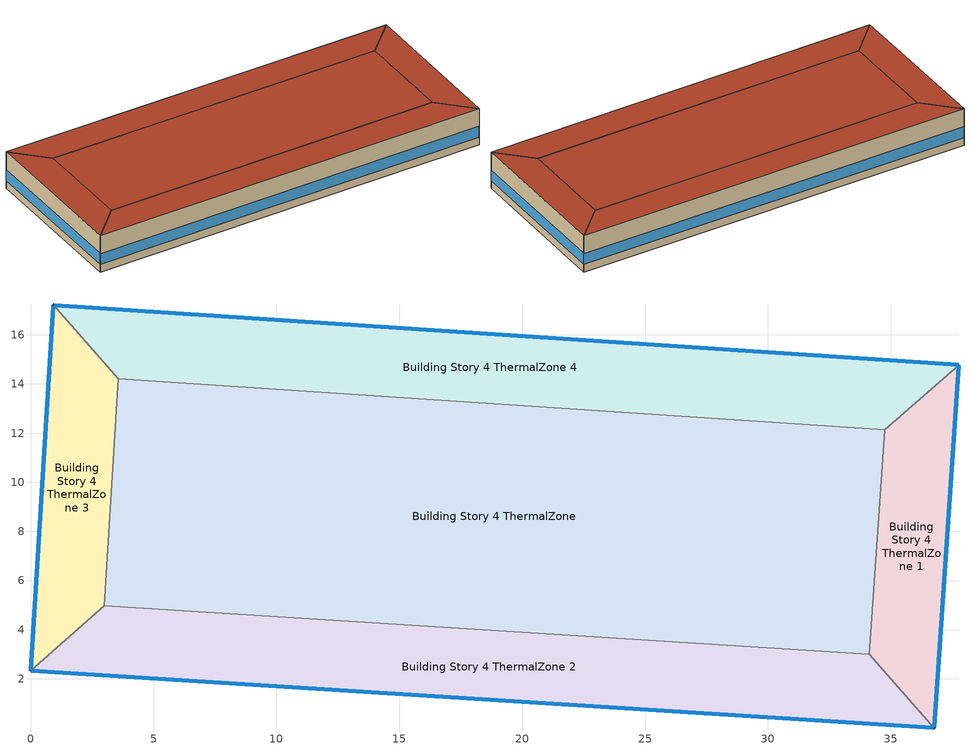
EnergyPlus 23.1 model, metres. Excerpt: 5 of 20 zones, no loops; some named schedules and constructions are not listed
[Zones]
Building Story 4 ThermalZone
 floor adiabatic (Typical Interior Ceiling): 34.75,12.14 34.12,3.01 3,4.98 3.56,14.21 z10.8
 wall adiabatic (Typical Interior Wall): 34.12,3.01 34.75,12.14 3.56,14.21 3,4.98 34.12,3.01 z10.8:14.4
 roof outside (Typical IEAD Roof - Highly Reflective R-25.64): 3.56,14.21 3,4.98 34.12,3.01 34.75,12.14 z14.4
Building Story 4 ThermalZone 1
 floor adiabatic (Typical Interior Ceiling): 37.77,14.77 36.76,0 34.12,3.01 34.75,12.14 z10.8
 wall outside (Typical Insulated Steel Framed Exterior Wall R-12.99): 36.76,0 37.77,14.77 z10.8:14.4
 wall adiabatic (Typical Interior Wall): 37.77,14.77 34.75,12.14 34.12,3.01 36.76,0 z10.8:14.4
 window (U 0.55 SHGC 0.25): 36.76,0.03 37.76,14.75 z11.56:12.65
 roof outside (Typical IEAD Roof - Highly Reflective R-25.64): 34.75,12.14 34.12,3.01 36.76,0 37.77,14.77 z14.4
Building Story 4 ThermalZone 2
 floor adiabatic (Typical Interior Floor): 36.76,0 0,2.33 3,4.98 34.12,3.01 z10.8
 wall outside (Typical Insulated Steel Framed Exterior Wall R-12.99): 0,2.33 36.76,0 z10.8:14.4
 wall adiabatic (Typical Interior Wall): 36.76,0 34.12,3.01 3,4.98 0,2.33 z10.8:14.4
 window (U 0.55 SHGC 0.25): 0.03,2.33 36.74,0 z11.56:12.64
 roof outside (Typical IEAD Roof - Highly Reflective R-25.64): 34.12,3.01 3,4.98 0,2.33 36.76,0 z14.4
Building Story 4 ThermalZone 3
 floor adiabatic (Typical Interior Floor): 0,2.33 0.92,17.21 3.56,14.21 3,4.98 z10.8
 wall outside (Typical Insulated Steel Framed Exterior Wall R-12.99): 0.92,17.21 0,2.33 z10.8:14.4
 wall adiabatic (Typical Interior Wall): 0,2.33 3,4.98 3.56,14.21 0.92,17.21 z10.8:14.4
 window (U 0.55 SHGC 0.25): 0.92,17.19 0,2.36 z11.56:12.65
 roof outside (Typical IEAD Roof - Highly Reflective R-25.64): 3,4.98 3.56,14.21 0.92,17.21 0,2.33 z14.4
Building Story 4 ThermalZone 4
 floor adiabatic (Typical Interior Floor): 0.92,17.21 37.77,14.77 34.75,12.14 3.56,14.21 z10.8
 wall outside (Typical Insulated Steel Framed Exterior Wall R-12.99): 37.77,14.77 0.92,17.21 z10.8:14.4
 wall adiabatic (Typical Interior Wall): 0.92,17.21 3.56,14.21 34.75,12.14 37.77,14.77 z10.8:14.4
 window (U 0.55 SHGC 0.25): 37.74,14.77 0.95,17.21 z11.56:12.64
 roof outside (Typical IEAD Roof - Highly Reflective R-25.64): 3.56,14.21 34.75,12.14 37.77,14.77 0.92,17.21 z14.4
[Schedule:Week:Daily]
SchoolSecondary BLDG_LIGHT_LIBRARY_SCH_2013 Week Rule - Aug30-Sep5: SchoolSecondary BLDG_LIGHT_LIBRARY_SCH_2013 Wknd Day 1, SchoolSecondary BLDG_LIGHT_LIBRARY_SCH_2013 Wkdy Day 1, SchoolSecondary BLDG_LIGHT_LIBRARY_SCH_2013 Wkdy Day 2, SchoolSecondary BLDG_LIGHT_LIBRARY_SCH_2013 Wkdy Day 2, SchoolSecondary BLDG_LIGHT_LIBRARY_SCH_2013 Wkdy Day 2, SchoolSecondary BLDG_LIGHT_LIBRARY_SCH_2013 Wkdy Day 2, SchoolSecondary BLDG_LIGHT_LIBRARY_SCH_2013 Default, SchoolSecondary BLDG_LIGHT_LIBRARY_SCH_2013 Default, SchoolSecondary BLDG_LIGHT_LIBRARY_SCH_2013 Summer Design Day, SchoolSecondary BLDG_LIGHT_LIBRARY_SCH_2013 Winter Design Day, SchoolSecondary BLDG_LIGHT_LIBRARY_SCH_2013 Default, SchoolSecondary BLDG_LIGHT_LIBRARY_SCH_2013 Default
SchoolSecondary BLDG_LIGHT_LIBRARY_SCH_2013 Week Rule - Sep6-Dec31: SchoolSecondary BLDG_LIGHT_LIBRARY_SCH_2013 Default, SchoolSecondary BLDG_LIGHT_LIBRARY_SCH_2013 Wkdy Day 2, SchoolSecondary BLDG_LIGHT_LIBRARY_SCH_2013 Wkdy Day 2, SchoolSecondary BLDG_LIGHT_LIBRARY_SCH_2013 Wkdy Day 2, SchoolSecondary BLDG_LIGHT_LIBRARY_SCH_2013 Wkdy Day 2, SchoolSecondary BLDG_LIGHT_LIBRARY_SCH_2013 Wkdy Day 2, SchoolSecondary BLDG_LIGHT_LIBRARY_SCH_2013 Default, SchoolSecondary BLDG_LIGHT_LIBRARY_SCH_2013 Default, SchoolSecondary BLDG_LIGHT_LIBRARY_SCH_2013 Summer Design Day, SchoolSecondary BLDG_LIGHT_LIBRARY_SCH_2013 Winter Design Day, SchoolSecondary BLDG_LIGHT_LIBRARY_SCH_2013 Default, SchoolSecondary BLDG_LIGHT_LIBRARY_SCH_2013 Default
SchoolSecondary BLDG_LIGHT_LOBBYFLR1_SCH_2013 Week Rule - Jan1-Jan3: SchoolSecondary BLDG_LIGHT_LOBBYFLR1_SCH_2013 Wkdy Day, SchoolSecondary BLDG_LIGHT_LOBBYFLR1_SCH_2013 Wkdy Day, SchoolSecondary BLDG_LIGHT_LOBBYFLR1_SCH_2013 Wkdy Day, SchoolSecondary BLDG_LIGHT_LOBBYFLR1_SCH_2013 Wkdy Day, SchoolSecondary BLDG_LIGHT_LOBBYFLR1_SCH_2013 Wkdy Day, SchoolSecondary BLDG_LIGHT_LOBBYFLR1_SCH_2013 Wkdy Day, SchoolSecondary BLDG_LIGHT_LOBBYFLR1_SCH_2013 Wknd Day, SchoolSecondary BLDG_LIGHT_LOBBYFLR1_SCH_2013 Default, SchoolSecondary BLDG_LIGHT_LOBBYFLR1_SCH_2013 Summer Design Day, SchoolSecondary BLDG_LIGHT_LOBBYFLR1_SCH_2013 Winter Design Day, SchoolSecondary BLDG_LIGHT_LOBBYFLR1_SCH_2013 Default, SchoolSecondary BLDG_LIGHT_LOBBYFLR1_SCH_2013 Default
SchoolSecondary BLDG_LIGHT_LOBBYFLR1_SCH_2013 Week Rule - Jan4-Jun27: SchoolSecondary BLDG_LIGHT_LOBBYFLR1_SCH_2013 Wknd Day, SchoolSecondary BLDG_LIGHT_LOBBYFLR1_SCH_2013 Wkdy Day, SchoolSecondary BLDG_LIGHT_LOBBYFLR1_SCH_2013 Wkdy Day, SchoolSecondary BLDG_LIGHT_LOBBYFLR1_SCH_2013 Wkdy Day, SchoolSecondary BLDG_LIGHT_LOBBYFLR1_SCH_2013 Wkdy Day, SchoolSecondary BLDG_LIGHT_LOBBYFLR1_SCH_2013 Wkdy Day, SchoolSecondary BLDG_LIGHT_LOBBYFLR1_SCH_2013 Wknd Day, SchoolSecondary BLDG_LIGHT_LOBBYFLR1_SCH_2013 Default, SchoolSecondary BLDG_LIGHT_LOBBYFLR1_SCH_2013 Summer Design Day, SchoolSecondary BLDG_LIGHT_LOBBYFLR1_SCH_2013 Winter Design Day, SchoolSecondary BLDG_LIGHT_LOBBYFLR1_SCH_2013 Default, SchoolSecondary BLDG_LIGHT_LOBBYFLR1_SCH_2013 Default
SchoolSecondary BLDG_LIGHT_LOBBYFLR1_SCH_2013 Week Rule - Jun28-Jul4: SchoolSecondary BLDG_LIGHT_LOBBYFLR1_SCH_2013 Wknd Day, SchoolSecondary BLDG_LIGHT_LOBBYFLR1_SCH_2013 Wkdy Day, SchoolSecondary BLDG_LIGHT_LOBBYFLR1_SCH_2013 Wkdy Day, SchoolSecondary BLDG_LIGHT_LOBBYFLR1_SCH_2013 Wkdy Day 1, SchoolSecondary BLDG_LIGHT_LOBBYFLR1_SCH_2013 Wkdy Day 1, SchoolSecondary BLDG_LIGHT_LOBBYFLR1_SCH_2013 Wkdy Day 1, SchoolSecondary BLDG_LIGHT_LOBBYFLR1_SCH_2013 Wknd Day 1, SchoolSecondary BLDG_LIGHT_LOBBYFLR1_SCH_2013 Default, SchoolSecondary BLDG_LIGHT_LOBBYFLR1_SCH_2013 Summer Design Day, SchoolSecondary BLDG_LIGHT_LOBBYFLR1_SCH_2013 Winter Design Day, SchoolSecondary BLDG_LIGHT_LOBBYFLR1_SCH_2013 Default, SchoolSecondary BLDG_LIGHT_LOBBYFLR1_SCH_2013 Default
SchoolSecondary BLDG_LIGHT_LOBBYFLR1_SCH_2013 Week Rule - Jul5-Aug29: SchoolSecondary BLDG_LIGHT_LOBBYFLR1_SCH_2013 Wknd Day 1, SchoolSecondary BLDG_LIGHT_LOBBYFLR1_SCH_2013 Wkdy Day 1, SchoolSecondary BLDG_LIGHT_LOBBYFLR1_SCH_2013 Wkdy Day 1, SchoolSecondary BLDG_LIGHT_LOBBYFLR1_SCH_2013 Wkdy Day 1, SchoolSecondary BLDG_LIGHT_LOBBYFLR1_SCH_2013 Wkdy Day 1, SchoolSecondary BLDG_LIGHT_LOBBYFLR1_SCH_2013 Wkdy Day 1, SchoolSecondary BLDG_LIGHT_LOBBYFLR1_SCH_2013 Wknd Day 1, SchoolSecondary BLDG_LIGHT_LOBBYFLR1_SCH_2013 Default, SchoolSecondary BLDG_LIGHT_LOBBYFLR1_SCH_2013 Summer Design Day, SchoolSecondary BLDG_LIGHT_LOBBYFLR1_SCH_2013 Winter Design Day, SchoolSecondary BLDG_LIGHT_LOBBYFLR1_SCH_2013 Default, SchoolSecondary BLDG_LIGHT_LOBBYFLR1_SCH_2013 Default
SchoolSecondary BLDG_LIGHT_LOBBYFLR1_SCH_2013 Week Rule - Aug30-Sep5: SchoolSecondary BLDG_LIGHT_LOBBYFLR1_SCH_2013 Wknd Day 1, SchoolSecondary BLDG_LIGHT_LOBBYFLR1_SCH_2013 Wkdy Day 1, SchoolSecondary BLDG_LIGHT_LOBBYFLR1_SCH_2013 Wkdy Day 2, SchoolSecondary BLDG_LIGHT_LOBBYFLR1_SCH_2013 Wkdy Day 2, SchoolSecondary BLDG_LIGHT_LOBBYFLR1_SCH_2013 Wkdy Day 2, SchoolSecondary BLDG_LIGHT_LOBBYFLR1_SCH_2013 Wkdy Day 2, SchoolSecondary BLDG_LIGHT_LOBBYFLR1_SCH_2013 Default, SchoolSecondary BLDG_LIGHT_LOBBYFLR1_SCH_2013 Default, SchoolSecondary BLDG_LIGHT_LOBBYFLR1_SCH_2013 Summer Design Day, SchoolSecondary BLDG_LIGHT_LOBBYFLR1_SCH_2013 Winter Design Day, SchoolSecondary BLDG_LIGHT_LOBBYFLR1_SCH_2013 Default, SchoolSecondary BLDG_LIGHT_LOBBYFLR1_SCH_2013 Default
SchoolSecondary BLDG_LIGHT_LOBBYFLR1_SCH_2013 Week Rule - Sep6-Dec31: SchoolSecondary BLDG_LIGHT_LOBBYFLR1_SCH_2013 Default, SchoolSecondary BLDG_LIGHT_LOBBYFLR1_SCH_2013 Wkdy Day 2, SchoolSecondary BLDG_LIGHT_LOBBYFLR1_SCH_2013 Wkdy Day 2, SchoolSecondary BLDG_LIGHT_LOBBYFLR1_SCH_2013 Wkdy Day 2, SchoolSecondary BLDG_LIGHT_LOBBYFLR1_SCH_2013 Wkdy Day 2, SchoolSecondary BLDG_LIGHT_LOBBYFLR1_SCH_2013 Wkdy Day 2, SchoolSecondary BLDG_LIGHT_LOBBYFLR1_SCH_2013 Default, SchoolSecondary BLDG_LIGHT_LOBBYFLR1_SCH_2013 Default, SchoolSecondary BLDG_LIGHT_LOBBYFLR1_SCH_2013 Summer Design Day, SchoolSecondary BLDG_LIGHT_LOBBYFLR1_SCH_2013 Winter Design Day, SchoolSecondary BLDG_LIGHT_LOBBYFLR1_SCH_2013 Default, SchoolSecondary BLDG_LIGHT_LOBBYFLR1_SCH_2013 Default
SchoolSecondary BLDG_LIGHT_MECHANICAL_SCH_2013 Week Rule - Jan1-Jan3: SchoolSecondary BLDG_LIGHT_MECHANICAL_SCH_2013 Wkdy Day, SchoolSecondary BLDG_LIGHT_MECHANICAL_SCH_2013 Wkdy Day, SchoolSecondary BLDG_LIGHT_MECHANICAL_SCH_2013 Wkdy Day, SchoolSecondary BLDG_LIGHT_MECHANICAL_SCH_2013 Wkdy Day, SchoolSecondary BLDG_LIGHT_MECHANICAL_SCH_2013 Wkdy Day, SchoolSecondary BLDG_LIGHT_MECHANICAL_SCH_2013 Wkdy Day, SchoolSecondary BLDG_LIGHT_MECHANICAL_SCH_2013 Wknd Day, SchoolSecondary BLDG_LIGHT_MECHANICAL_SCH_2013 Default, SchoolSecondary BLDG_LIGHT_MECHANICAL_SCH_2013 Summer Design Day, SchoolSecondary BLDG_LIGHT_MECHANICAL_SCH_2013 Winter Design Day, SchoolSecondary BLDG_LIGHT_MECHANICAL_SCH_2013 Default, SchoolSecondary BLDG_LIGHT_MECHANICAL_SCH_2013 Default
SchoolSecondary BLDG_LIGHT_MECHANICAL_SCH_2013 Week Rule - Jan4-Jun27: SchoolSecondary BLDG_LIGHT_MECHANICAL_SCH_2013 Wknd Day, SchoolSecondary BLDG_LIGHT_MECHANICAL_SCH_2013 Wkdy Day, SchoolSecondary BLDG_LIGHT_MECHANICAL_SCH_2013 Wkdy Day, SchoolSecondary BLDG_LIGHT_MECHANICAL_SCH_2013 Wkdy Day, SchoolSecondary BLDG_LIGHT_MECHANICAL_SCH_2013 Wkdy Day, SchoolSecondary BLDG_LIGHT_MECHANICAL_SCH_2013 Wkdy Day, SchoolSecondary BLDG_LIGHT_MECHANICAL_SCH_2013 Wknd Day, SchoolSecondary BLDG_LIGHT_MECHANICAL_SCH_2013 Default, SchoolSecondary BLDG_LIGHT_MECHANICAL_SCH_2013 Summer Design Day, SchoolSecondary BLDG_LIGHT_MECHANICAL_SCH_2013 Winter Design Day, SchoolSecondary BLDG_LIGHT_MECHANICAL_SCH_2013 Default, SchoolSecondary BLDG_LIGHT_MECHANICAL_SCH_2013 Default
SchoolSecondary BLDG_LIGHT_MECHANICAL_SCH_2013 Week Rule - Jun28-Jul4: SchoolSecondary BLDG_LIGHT_MECHANICAL_SCH_2013 Wknd Day, SchoolSecondary BLDG_LIGHT_MECHANICAL_SCH_2013 Wkdy Day, SchoolSecondary BLDG_LIGHT_MECHANICAL_SCH_2013 Wkdy Day, SchoolSecondary BLDG_LIGHT_MECHANICAL_SCH_2013 Wkdy Day 1, SchoolSecondary BLDG_LIGHT_MECHANICAL_SCH_2013 Wkdy Day 1, SchoolSecondary BLDG_LIGHT_MECHANICAL_SCH_2013 Wkdy Day 1, SchoolSecondary BLDG_LIGHT_MECHANICAL_SCH_2013 Wknd Day 1, SchoolSecondary BLDG_LIGHT_MECHANICAL_SCH_2013 Default, SchoolSecondary BLDG_LIGHT_MECHANICAL_SCH_2013 Summer Design Day, SchoolSecondary BLDG_LIGHT_MECHANICAL_SCH_2013 Winter Design Day, SchoolSecondary BLDG_LIGHT_MECHANICAL_SCH_2013 Default, SchoolSecondary BLDG_LIGHT_MECHANICAL_SCH_2013 Default
SchoolSecondary BLDG_LIGHT_MECHANICAL_SCH_2013 Week Rule - Jul5-Aug29: SchoolSecondary BLDG_LIGHT_MECHANICAL_SCH_2013 Wknd Day 1, SchoolSecondary BLDG_LIGHT_MECHANICAL_SCH_2013 Wkdy Day 1, SchoolSecondary BLDG_LIGHT_MECHANICAL_SCH_2013 Wkdy Day 1, SchoolSecondary BLDG_LIGHT_MECHANICAL_SCH_2013 Wkdy Day 1, SchoolSecondary BLDG_LIGHT_MECHANICAL_SCH_2013 Wkdy Day 1, SchoolSecondary BLDG_LIGHT_MECHANICAL_SCH_2013 Wkdy Day 1, SchoolSecondary BLDG_LIGHT_MECHANICAL_SCH_2013 Wknd Day 1, SchoolSecondary BLDG_LIGHT_MECHANICAL_SCH_2013 Default, SchoolSecondary BLDG_LIGHT_MECHANICAL_SCH_2013 Summer Design Day, SchoolSecondary BLDG_LIGHT_MECHANICAL_SCH_2013 Winter Design Day, SchoolSecondary BLDG_LIGHT_MECHANICAL_SCH_2013 Default, SchoolSecondary BLDG_LIGHT_MECHANICAL_SCH_2013 Default
SchoolSecondary BLDG_LIGHT_MECHANICAL_SCH_2013 Week Rule - Aug30-Sep5: SchoolSecondary BLDG_LIGHT_MECHANICAL_SCH_2013 Wknd Day 1, SchoolSecondary BLDG_LIGHT_MECHANICAL_SCH_2013 Wkdy Day 1, SchoolSecondary BLDG_LIGHT_MECHANICAL_SCH_2013 Wkdy Day 2, SchoolSecondary BLDG_LIGHT_MECHANICAL_SCH_2013 Wkdy Day 2, SchoolSecondary BLDG_LIGHT_MECHANICAL_SCH_2013 Wkdy Day 2, SchoolSecondary BLDG_LIGHT_MECHANICAL_SCH_2013 Wkdy Day 2, SchoolSecondary BLDG_LIGHT_MECHANICAL_SCH_2013 Default, SchoolSecondary BLDG_LIGHT_MECHANICAL_SCH_2013 Default, SchoolSecondary BLDG_LIGHT_MECHANICAL_SCH_2013 Summer Design Day, SchoolSecondary BLDG_LIGHT_MECHANICAL_SCH_2013 Winter Design Day, SchoolSecondary BLDG_LIGHT_MECHANICAL_SCH_2013 Default, SchoolSecondary BLDG_LIGHT_MECHANICAL_SCH_2013 Default
SchoolSecondary BLDG_LIGHT_MECHANICAL_SCH_2013 Week Rule - Sep6-Dec31: SchoolSecondary BLDG_LIGHT_MECHANICAL_SCH_2013 Default, SchoolSecondary BLDG_LIGHT_MECHANICAL_SCH_2013 Wkdy Day 2, SchoolSecondary BLDG_LIGHT_MECHANICAL_SCH_2013 Wkdy Day 2, SchoolSecondary BLDG_LIGHT_MECHANICAL_SCH_2013 Wkdy Day 2, SchoolSecondary BLDG_LIGHT_MECHANICAL_SCH_2013 Wkdy Day 2, SchoolSecondary BLDG_LIGHT_MECHANICAL_SCH_2013 Wkdy Day 2, SchoolSecondary BLDG_LIGHT_MECHANICAL_SCH_2013 Default, SchoolSecondary BLDG_LIGHT_MECHANICAL_SCH_2013 Default, SchoolSecondary BLDG_LIGHT_MECHANICAL_SCH_2013 Summer Design Day, SchoolSecondary BLDG_LIGHT_MECHANICAL_SCH_2013 Winter Design Day, SchoolSecondary BLDG_LIGHT_MECHANICAL_SCH_2013 Default, SchoolSecondary BLDG_LIGHT_MECHANICAL_SCH_2013 Default
SchoolSecondary BLDG_LIGHT_OFFICE_SCH_2013 Week Rule - Jan1-Jan3: SchoolSecondary BLDG_LIGHT_OFFICE_SCH_2013 Wkdy Day, SchoolSecondary BLDG_LIGHT_OFFICE_SCH_2013 Wkdy Day, SchoolSecondary BLDG_LIGHT_OFFICE_SCH_2013 Wkdy Day, SchoolSecondary BLDG_LIGHT_OFFICE_SCH_2013 Wkdy Day, SchoolSecondary BLDG_LIGHT_OFFICE_SCH_2013 Wkdy Day, SchoolSecondary BLDG_LIGHT_OFFICE_SCH_2013 Wkdy Day, SchoolSecondary BLDG_LIGHT_OFFICE_SCH_2013 Wknd Day, SchoolSecondary BLDG_LIGHT_OFFICE_SCH_2013 Default, SchoolSecondary BLDG_LIGHT_OFFICE_SCH_2013 Summer Design Day, SchoolSecondary BLDG_LIGHT_OFFICE_SCH_2013 Winter Design Day, SchoolSecondary BLDG_LIGHT_OFFICE_SCH_2013 Default, SchoolSecondary BLDG_LIGHT_OFFICE_SCH_2013 Default
SchoolSecondary BLDG_LIGHT_OFFICE_SCH_2013 Week Rule - Jan4-Jun27: SchoolSecondary BLDG_LIGHT_OFFICE_SCH_2013 Wknd Day, SchoolSecondary BLDG_LIGHT_OFFICE_SCH_2013 Wkdy Day, SchoolSecondary BLDG_LIGHT_OFFICE_SCH_2013 Wkdy Day, SchoolSecondary BLDG_LIGHT_OFFICE_SCH_2013 Wkdy Day, SchoolSecondary BLDG_LIGHT_OFFICE_SCH_2013 Wkdy Day, SchoolSecondary BLDG_LIGHT_OFFICE_SCH_2013 Wkdy Day, SchoolSecondary BLDG_LIGHT_OFFICE_SCH_2013 Wknd Day, SchoolSecondary BLDG_LIGHT_OFFICE_SCH_2013 Default, SchoolSecondary BLDG_LIGHT_OFFICE_SCH_2013 Summer Design Day, SchoolSecondary BLDG_LIGHT_OFFICE_SCH_2013 Winter Design Day, SchoolSecondary BLDG_LIGHT_OFFICE_SCH_2013 Default, SchoolSecondary BLDG_LIGHT_OFFICE_SCH_2013 Default
SchoolSecondary BLDG_LIGHT_OFFICE_SCH_2013 Week Rule - Jun28-Jul4: SchoolSecondary BLDG_LIGHT_OFFICE_SCH_2013 Wknd Day, SchoolSecondary BLDG_LIGHT_OFFICE_SCH_2013 Wkdy Day, SchoolSecondary BLDG_LIGHT_OFFICE_SCH_2013 Wkdy Day, SchoolSecondary BLDG_LIGHT_OFFICE_SCH_2013 Wkdy Day 1, SchoolSecondary BLDG_LIGHT_OFFICE_SCH_2013 Wkdy Day 1, SchoolSecondary BLDG_LIGHT_OFFICE_SCH_2013 Wkdy Day 1, SchoolSecondary BLDG_LIGHT_OFFICE_SCH_2013 Wknd Day 1, SchoolSecondary BLDG_LIGHT_OFFICE_SCH_2013 Default, SchoolSecondary BLDG_LIGHT_OFFICE_SCH_2013 Summer Design Day, SchoolSecondary BLDG_LIGHT_OFFICE_SCH_2013 Winter Design Day, SchoolSecondary BLDG_LIGHT_OFFICE_SCH_2013 Default, SchoolSecondary BLDG_LIGHT_OFFICE_SCH_2013 Default
SchoolSecondary BLDG_LIGHT_OFFICE_SCH_2013 Week Rule - Jul5-Aug29: SchoolSecondary BLDG_LIGHT_OFFICE_SCH_2013 Wknd Day 1, SchoolSecondary BLDG_LIGHT_OFFICE_SCH_2013 Wkdy Day 1, SchoolSecondary BLDG_LIGHT_OFFICE_SCH_2013 Wkdy Day 1, SchoolSecondary BLDG_LIGHT_OFFICE_SCH_2013 Wkdy Day 1, SchoolSecondary BLDG_LIGHT_OFFICE_SCH_2013 Wkdy Day 1, SchoolSecondary BLDG_LIGHT_OFFICE_SCH_2013 Wkdy Day 1, SchoolSecondary BLDG_LIGHT_OFFICE_SCH_2013 Wknd Day 1, SchoolSecondary BLDG_LIGHT_OFFICE_SCH_2013 Default, SchoolSecondary BLDG_LIGHT_OFFICE_SCH_2013 Summer Design Day, SchoolSecondary BLDG_LIGHT_OFFICE_SCH_2013 Winter Design Day, SchoolSecondary BLDG_LIGHT_OFFICE_SCH_2013 Default, SchoolSecondary BLDG_LIGHT_OFFICE_SCH_2013 Default
SchoolSecondary BLDG_LIGHT_OFFICE_SCH_2013 Week Rule - Aug30-Sep5: SchoolSecondary BLDG_LIGHT_OFFICE_SCH_2013 Wknd Day 1, SchoolSecondary BLDG_LIGHT_OFFICE_SCH_2013 Wkdy Day 1, SchoolSecondary BLDG_LIGHT_OFFICE_SCH_2013 Wkdy Day 2, SchoolSecondary BLDG_LIGHT_OFFICE_SCH_2013 Wkdy Day 2, SchoolSecondary BLDG_LIGHT_OFFICE_SCH_2013 Wkdy Day 2, SchoolSecondary BLDG_LIGHT_OFFICE_SCH_2013 Wkdy Day 2, SchoolSecondary BLDG_LIGHT_OFFICE_SCH_2013 Default, SchoolSecondary BLDG_LIGHT_OFFICE_SCH_2013 Default, SchoolSecondary BLDG_LIGHT_OFFICE_SCH_2013 Summer Design Day, SchoolSecondary BLDG_LIGHT_OFFICE_SCH_2013 Winter Design Day, SchoolSecondary BLDG_LIGHT_OFFICE_SCH_2013 Default, SchoolSecondary BLDG_LIGHT_OFFICE_SCH_2013 Default
SchoolSecondary BLDG_LIGHT_OFFICE_SCH_2013 Week Rule - Sep6-Dec31: SchoolSecondary BLDG_LIGHT_OFFICE_SCH_2013 Default, SchoolSecondary BLDG_LIGHT_OFFICE_SCH_2013 Wkdy Day 2, SchoolSecondary BLDG_LIGHT_OFFICE_SCH_2013 Wkdy Day 2, SchoolSecondary BLDG_LIGHT_OFFICE_SCH_2013 Wkdy Day 2, SchoolSecondary BLDG_LIGHT_OFFICE_SCH_2013 Wkdy Day 2, SchoolSecondary BLDG_LIGHT_OFFICE_SCH_2013 Wkdy Day 2, SchoolSecondary BLDG_LIGHT_OFFICE_SCH_2013 Default, SchoolSecondary BLDG_LIGHT_OFFICE_SCH_2013 Default, SchoolSecondary BLDG_LIGHT_OFFICE_SCH_2013 Summer Design Day, SchoolSecondary BLDG_LIGHT_OFFICE_SCH_2013 Winter Design Day, SchoolSecondary BLDG_LIGHT_OFFICE_SCH_2013 Default, SchoolSecondary BLDG_LIGHT_OFFICE_SCH_2013 Default
SchoolSecondary BLDG_LIGHT_BATH_SCH_2013 Week Rule - Jan1-Jan3: SchoolSecondary BLDG_LIGHT_BATH_SCH_2013 Wkdy Day, SchoolSecondary BLDG_LIGHT_BATH_SCH_2013 Wkdy Day, SchoolSecondary BLDG_LIGHT_BATH_SCH_2013 Wkdy Day, SchoolSecondary BLDG_LIGHT_BATH_SCH_2013 Wkdy Day, SchoolSecondary BLDG_LIGHT_BATH_SCH_2013 Wkdy Day, SchoolSecondary BLDG_LIGHT_BATH_SCH_2013 Wkdy Day, SchoolSecondary BLDG_LIGHT_BATH_SCH_2013 Wknd Day, SchoolSecondary BLDG_LIGHT_BATH_SCH_2013 Default, SchoolSecondary BLDG_LIGHT_BATH_SCH_2013 Summer Design Day, SchoolSecondary BLDG_LIGHT_BATH_SCH_2013 Winter Design Day, SchoolSecondary BLDG_LIGHT_BATH_SCH_2013 Default, SchoolSecondary BLDG_LIGHT_BATH_SCH_2013 Default
SchoolSecondary BLDG_LIGHT_BATH_SCH_2013 Week Rule - Jan4-Jun27: SchoolSecondary BLDG_LIGHT_BATH_SCH_2013 Wknd Day, SchoolSecondary BLDG_LIGHT_BATH_SCH_2013 Wkdy Day, SchoolSecondary BLDG_LIGHT_BATH_SCH_2013 Wkdy Day, SchoolSecondary BLDG_LIGHT_BATH_SCH_2013 Wkdy Day, SchoolSecondary BLDG_LIGHT_BATH_SCH_2013 Wkdy Day, SchoolSecondary BLDG_LIGHT_BATH_SCH_2013 Wkdy Day, SchoolSecondary BLDG_LIGHT_BATH_SCH_2013 Wknd Day, SchoolSecondary BLDG_LIGHT_BATH_SCH_2013 Default, SchoolSecondary BLDG_LIGHT_BATH_SCH_2013 Summer Design Day, SchoolSecondary BLDG_LIGHT_BATH_SCH_2013 Winter Design Day, SchoolSecondary BLDG_LIGHT_BATH_SCH_2013 Default, SchoolSecondary BLDG_LIGHT_BATH_SCH_2013 Default
SchoolSecondary BLDG_LIGHT_BATH_SCH_2013 Week Rule - Jun28-Jul4: SchoolSecondary BLDG_LIGHT_BATH_SCH_2013 Wknd Day, SchoolSecondary BLDG_LIGHT_BATH_SCH_2013 Wkdy Day, SchoolSecondary BLDG_LIGHT_BATH_SCH_2013 Wkdy Day, SchoolSecondary BLDG_LIGHT_BATH_SCH_2013 Wkdy Day 1, SchoolSecondary BLDG_LIGHT_BATH_SCH_2013 Wkdy Day 1, SchoolSecondary BLDG_LIGHT_BATH_SCH_2013 Wkdy Day 1, SchoolSecondary BLDG_LIGHT_BATH_SCH_2013 Wknd Day 1, SchoolSecondary BLDG_LIGHT_BATH_SCH_2013 Default, SchoolSecondary BLDG_LIGHT_BATH_SCH_2013 Summer Design Day, SchoolSecondary BLDG_LIGHT_BATH_SCH_2013 Winter Design Day, SchoolSecondary BLDG_LIGHT_BATH_SCH_2013 Default, SchoolSecondary BLDG_LIGHT_BATH_SCH_2013 Default
SchoolSecondary BLDG_LIGHT_BATH_SCH_2013 Week Rule - Jul5-Aug29: SchoolSecondary BLDG_LIGHT_BATH_SCH_2013 Wknd Day 1, SchoolSecondary BLDG_LIGHT_BATH_SCH_2013 Wkdy Day 1, SchoolSecondary BLDG_LIGHT_BATH_SCH_2013 Wkdy Day 1, SchoolSecondary BLDG_LIGHT_BATH_SCH_2013 Wkdy Day 1, SchoolSecondary BLDG_LIGHT_BATH_SCH_2013 Wkdy Day 1, SchoolSecondary BLDG_LIGHT_BATH_SCH_2013 Wkdy Day 1, SchoolSecondary BLDG_LIGHT_BATH_SCH_2013 Wknd Day 1, SchoolSecondary BLDG_LIGHT_BATH_SCH_2013 Default, SchoolSecondary BLDG_LIGHT_BATH_SCH_2013 Summer Design Day, SchoolSecondary BLDG_LIGHT_BATH_SCH_2013 Winter Design Day, SchoolSecondary BLDG_LIGHT_BATH_SCH_2013 Default, SchoolSecondary BLDG_LIGHT_BATH_SCH_2013 Default
SchoolSecondary BLDG_LIGHT_BATH_SCH_2013 Week Rule - Aug30-Sep5: SchoolSecondary BLDG_LIGHT_BATH_SCH_2013 Wknd Day 1, SchoolSecondary BLDG_LIGHT_BATH_SCH_2013 Wkdy Day 1, SchoolSecondary BLDG_LIGHT_BATH_SCH_2013 Wkdy Day 2, SchoolSecondary BLDG_LIGHT_BATH_SCH_2013 Wkdy Day 2, SchoolSecondary BLDG_LIGHT_BATH_SCH_2013 Wkdy Day 2, SchoolSecondary BLDG_LIGHT_BATH_SCH_2013 Wkdy Day 2, SchoolSecondary BLDG_LIGHT_BATH_SCH_2013 Default, SchoolSecondary BLDG_LIGHT_BATH_SCH_2013 Default, SchoolSecondary BLDG_LIGHT_BATH_SCH_2013 Summer Design Day, SchoolSecondary BLDG_LIGHT_BATH_SCH_2013 Winter Design Day, SchoolSecondary BLDG_LIGHT_BATH_SCH_2013 Default, SchoolSecondary BLDG_LIGHT_BATH_SCH_2013 Default
SchoolSecondary BLDG_LIGHT_BATH_SCH_2013 Week Rule - Sep6-Dec31: SchoolSecondary BLDG_LIGHT_BATH_SCH_2013 Default, SchoolSecondary BLDG_LIGHT_BATH_SCH_2013 Wkdy Day 2, SchoolSecondary BLDG_LIGHT_BATH_SCH_2013 Wkdy Day 2, SchoolSecondary BLDG_LIGHT_BATH_SCH_2013 Wkdy Day 2, SchoolSecondary BLDG_LIGHT_BATH_SCH_2013 Wkdy Day 2, SchoolSecondary BLDG_LIGHT_BATH_SCH_2013 Wkdy Day 2, SchoolSecondary BLDG_LIGHT_BATH_SCH_2013 Default, SchoolSecondary BLDG_LIGHT_BATH_SCH_2013 Default, SchoolSecondary BLDG_LIGHT_BATH_SCH_2013 Summer Design Day, SchoolSecondary BLDG_LIGHT_BATH_SCH_2013 Winter Design Day, SchoolSecondary BLDG_LIGHT_BATH_SCH_2013 Default, SchoolSecondary BLDG_LIGHT_BATH_SCH_2013 Default
SchoolSecondary BLDG_OCC_SCH_Auditorium Week Rule - Jan1-Jan3: SchoolSecondary BLDG_OCC_SCH_Auditorium Wkdy|SmrDsn Day, SchoolSecondary BLDG_OCC_SCH_Auditorium Wkdy|SmrDsn Day, SchoolSecondary BLDG_OCC_SCH_Auditorium Wkdy|SmrDsn Day, SchoolSecondary BLDG_OCC_SCH_Auditorium Wkdy|SmrDsn Day, SchoolSecondary BLDG_OCC_SCH_Auditorium Wkdy|SmrDsn Day, SchoolSecondary BLDG_OCC_SCH_Auditorium Wkdy|SmrDsn Day, SchoolSecondary BLDG_OCC_SCH_Auditorium Wknd Day, SchoolSecondary BLDG_OCC_SCH_Auditorium Default, SchoolSecondary BLDG_OCC_SCH_Auditorium Summer Design Day, SchoolSecondary BLDG_OCC_SCH_Auditorium Winter Design Day, SchoolSecondary BLDG_OCC_SCH_Auditorium Default, SchoolSecondary BLDG_OCC_SCH_Auditorium Default
SchoolSecondary BLDG_OCC_SCH_Auditorium Week Rule - Jan4-Jun27: SchoolSecondary BLDG_OCC_SCH_Auditorium Wknd Day, SchoolSecondary BLDG_OCC_SCH_Auditorium Wkdy|SmrDsn Day, SchoolSecondary BLDG_OCC_SCH_Auditorium Wkdy|SmrDsn Day, SchoolSecondary BLDG_OCC_SCH_Auditorium Wkdy|SmrDsn Day, SchoolSecondary BLDG_OCC_SCH_Auditorium Wkdy|SmrDsn Day, SchoolSecondary BLDG_OCC_SCH_Auditorium Wkdy|SmrDsn Day, SchoolSecondary BLDG_OCC_SCH_Auditorium Wknd Day, SchoolSecondary BLDG_OCC_SCH_Auditorium Default, SchoolSecondary BLDG_OCC_SCH_Auditorium Summer Design Day, SchoolSecondary BLDG_OCC_SCH_Auditorium Winter Design Day, SchoolSecondary BLDG_OCC_SCH_Auditorium Default, SchoolSecondary BLDG_OCC_SCH_Auditorium Default
SchoolSecondary BLDG_OCC_SCH_Auditorium Week Rule - Jun28-Jul4: SchoolSecondary BLDG_OCC_SCH_Auditorium Wknd Day, SchoolSecondary BLDG_OCC_SCH_Auditorium Wkdy|SmrDsn Day, SchoolSecondary BLDG_OCC_SCH_Auditorium Wkdy|SmrDsn Day, SchoolSecondary BLDG_OCC_SCH_Auditorium Wkdy|SmrDsn Day 1, SchoolSecondary BLDG_OCC_SCH_Auditorium Wkdy|SmrDsn Day 1, SchoolSecondary BLDG_OCC_SCH_Auditorium Wkdy|SmrDsn Day 1, SchoolSecondary BLDG_OCC_SCH_Auditorium Wknd Day 1, SchoolSecondary BLDG_OCC_SCH_Auditorium Default, SchoolSecondary BLDG_OCC_SCH_Auditorium Summer Design Day, SchoolSecondary BLDG_OCC_SCH_Auditorium Winter Design Day, SchoolSecondary BLDG_OCC_SCH_Auditorium Default, SchoolSecondary BLDG_OCC_SCH_Auditorium Default
SchoolSecondary BLDG_OCC_SCH_Auditorium Week Rule - Jul5-Aug29: SchoolSecondary BLDG_OCC_SCH_Auditorium Wknd Day 1, SchoolSecondary BLDG_OCC_SCH_Auditorium Wkdy|SmrDsn Day 1, SchoolSecondary BLDG_OCC_SCH_Auditorium Wkdy|SmrDsn Day 1, SchoolSecondary BLDG_OCC_SCH_Auditorium Wkdy|SmrDsn Day 1, SchoolSecondary BLDG_OCC_SCH_Auditorium Wkdy|SmrDsn Day 1, SchoolSecondary BLDG_OCC_SCH_Auditorium Wkdy|SmrDsn Day 1, SchoolSecondary BLDG_OCC_SCH_Auditorium Wknd Day 1, SchoolSecondary BLDG_OCC_SCH_Auditorium Default, SchoolSecondary BLDG_OCC_SCH_Auditorium Summer Design Day, SchoolSecondary BLDG_OCC_SCH_Auditorium Winter Design Day, SchoolSecondary BLDG_OCC_SCH_Auditorium Default, SchoolSecondary BLDG_OCC_SCH_Auditorium Default
SchoolSecondary BLDG_OCC_SCH_Auditorium Week Rule - Aug30-Sep5: SchoolSecondary BLDG_OCC_SCH_Auditorium Wknd Day 1, SchoolSecondary BLDG_OCC_SCH_Auditorium Wkdy|SmrDsn Day 1, SchoolSecondary BLDG_OCC_SCH_Auditorium Wkdy|SmrDsn Day 2, SchoolSecondary BLDG_OCC_SCH_Auditorium Wkdy|SmrDsn Day 2, SchoolSecondary BLDG_OCC_SCH_Auditorium Wkdy|SmrDsn Day 2, SchoolSecondary BLDG_OCC_SCH_Auditorium Wkdy|SmrDsn Day 2, SchoolSecondary BLDG_OCC_SCH_Auditorium Default, SchoolSecondary BLDG_OCC_SCH_Auditorium Default, SchoolSecondary BLDG_OCC_SCH_Auditorium Summer Design Day, SchoolSecondary BLDG_OCC_SCH_Auditorium Winter Design Day, SchoolSecondary BLDG_OCC_SCH_Auditorium Default, SchoolSecondary BLDG_OCC_SCH_Auditorium Default
SchoolSecondary BLDG_OCC_SCH_Auditorium Week Rule - Sep6-Dec31: SchoolSecondary BLDG_OCC_SCH_Auditorium Default, SchoolSecondary BLDG_OCC_SCH_Auditorium Wkdy|SmrDsn Day 2, SchoolSecondary BLDG_OCC_SCH_Auditorium Wkdy|SmrDsn Day 2, SchoolSecondary BLDG_OCC_SCH_Auditorium Wkdy|SmrDsn Day 2, SchoolSecondary BLDG_OCC_SCH_Auditorium Wkdy|SmrDsn Day 2, SchoolSecondary BLDG_OCC_SCH_Auditorium Wkdy|SmrDsn Day 2, SchoolSecondary BLDG_OCC_SCH_Auditorium Default, SchoolSecondary BLDG_OCC_SCH_Auditorium Default, SchoolSecondary BLDG_OCC_SCH_Auditorium Summer Design Day, SchoolSecondary BLDG_OCC_SCH_Auditorium Winter Design Day, SchoolSecondary BLDG_OCC_SCH_Auditorium Default, SchoolSecondary BLDG_OCC_SCH_Auditorium Default
SchoolSecondary ACTIVITY_SCH Week Rule - Jan1-Dec31: SchoolSecondary ACTIVITY_SCH Default, SchoolSecondary ACTIVITY_SCH Default, SchoolSecondary ACTIVITY_SCH Default, SchoolSecondary ACTIVITY_SCH Default, SchoolSecondary ACTIVITY_SCH Default, SchoolSecondary ACTIVITY_SCH Default, SchoolSecondary ACTIVITY_SCH Default, SchoolSecondary ACTIVITY_SCH Default, SchoolSecondary ACTIVITY_SCH Summer Design Day, SchoolSecondary ACTIVITY_SCH Winter Design Day, SchoolSecondary ACTIVITY_SCH Default, SchoolSecondary ACTIVITY_SCH Default
SchoolSecondary BLDG_OCC_SCH_Cafeteria Week Rule - Jan1-Jan3: SchoolSecondary BLDG_OCC_SCH_Cafeteria Wkdy|SmrDsn Day, SchoolSecondary BLDG_OCC_SCH_Cafeteria Wkdy|SmrDsn Day, SchoolSecondary BLDG_OCC_SCH_Cafeteria Wkdy|SmrDsn Day, SchoolSecondary BLDG_OCC_SCH_Cafeteria Wkdy|SmrDsn Day, SchoolSecondary BLDG_OCC_SCH_Cafeteria Wkdy|SmrDsn Day, SchoolSecondary BLDG_OCC_SCH_Cafeteria Wkdy|SmrDsn Day, SchoolSecondary BLDG_OCC_SCH_Cafeteria Wknd Day, SchoolSecondary BLDG_OCC_SCH_Cafeteria Default, SchoolSecondary BLDG_OCC_SCH_Cafeteria Summer Design Day, SchoolSecondary BLDG_OCC_SCH_Cafeteria Winter Design Day, SchoolSecondary BLDG_OCC_SCH_Cafeteria Default, SchoolSecondary BLDG_OCC_SCH_Cafeteria Default
SchoolSecondary BLDG_OCC_SCH_Cafeteria Week Rule - Jan4-Jun27: SchoolSecondary BLDG_OCC_SCH_Cafeteria Wknd Day, SchoolSecondary BLDG_OCC_SCH_Cafeteria Wkdy|SmrDsn Day, SchoolSecondary BLDG_OCC_SCH_Cafeteria Wkdy|SmrDsn Day, SchoolSecondary BLDG_OCC_SCH_Cafeteria Wkdy|SmrDsn Day, SchoolSecondary BLDG_OCC_SCH_Cafeteria Wkdy|SmrDsn Day, SchoolSecondary BLDG_OCC_SCH_Cafeteria Wkdy|SmrDsn Day, SchoolSecondary BLDG_OCC_SCH_Cafeteria Wknd Day, SchoolSecondary BLDG_OCC_SCH_Cafeteria Default, SchoolSecondary BLDG_OCC_SCH_Cafeteria Summer Design Day, SchoolSecondary BLDG_OCC_SCH_Cafeteria Winter Design Day, SchoolSecondary BLDG_OCC_SCH_Cafeteria Default, SchoolSecondary BLDG_OCC_SCH_Cafeteria Default
SchoolSecondary BLDG_OCC_SCH_Cafeteria Week Rule - Jun28-Jul4: SchoolSecondary BLDG_OCC_SCH_Cafeteria Wknd Day, SchoolSecondary BLDG_OCC_SCH_Cafeteria Wkdy|SmrDsn Day, SchoolSecondary BLDG_OCC_SCH_Cafeteria Wkdy|SmrDsn Day, SchoolSecondary BLDG_OCC_SCH_Cafeteria Wkdy|SmrDsn Day 1, SchoolSecondary BLDG_OCC_SCH_Cafeteria Wkdy|SmrDsn Day 1, SchoolSecondary BLDG_OCC_SCH_Cafeteria Wkdy|SmrDsn Day 1, SchoolSecondary BLDG_OCC_SCH_Cafeteria Wknd Day 1, SchoolSecondary BLDG_OCC_SCH_Cafeteria Default, SchoolSecondary BLDG_OCC_SCH_Cafeteria Summer Design Day, SchoolSecondary BLDG_OCC_SCH_Cafeteria Winter Design Day, SchoolSecondary BLDG_OCC_SCH_Cafeteria Default, SchoolSecondary BLDG_OCC_SCH_Cafeteria Default
SchoolSecondary BLDG_OCC_SCH_Cafeteria Week Rule - Jul5-Aug29: SchoolSecondary BLDG_OCC_SCH_Cafeteria Wknd Day 1, SchoolSecondary BLDG_OCC_SCH_Cafeteria Wkdy|SmrDsn Day 1, SchoolSecondary BLDG_OCC_SCH_Cafeteria Wkdy|SmrDsn Day 1, SchoolSecondary BLDG_OCC_SCH_Cafeteria Wkdy|SmrDsn Day 1, SchoolSecondary BLDG_OCC_SCH_Cafeteria Wkdy|SmrDsn Day 1, SchoolSecondary BLDG_OCC_SCH_Cafeteria Wkdy|SmrDsn Day 1, SchoolSecondary BLDG_OCC_SCH_Cafeteria Wknd Day 1, SchoolSecondary BLDG_OCC_SCH_Cafeteria Default, SchoolSecondary BLDG_OCC_SCH_Cafeteria Summer Design Day, SchoolSecondary BLDG_OCC_SCH_Cafeteria Winter Design Day, SchoolSecondary BLDG_OCC_SCH_Cafeteria Default, SchoolSecondary BLDG_OCC_SCH_Cafeteria Default
SchoolSecondary BLDG_OCC_SCH_Cafeteria Week Rule - Aug30-Sep5: SchoolSecondary BLDG_OCC_SCH_Cafeteria Wknd Day 1, SchoolSecondary BLDG_OCC_SCH_Cafeteria Wkdy|SmrDsn Day 1, SchoolSecondary BLDG_OCC_SCH_Cafeteria Wkdy|SmrDsn Day 2, SchoolSecondary BLDG_OCC_SCH_Cafeteria Wkdy|SmrDsn Day 2, SchoolSecondary BLDG_OCC_SCH_Cafeteria Wkdy|SmrDsn Day 2, SchoolSecondary BLDG_OCC_SCH_Cafeteria Wkdy|SmrDsn Day 2, SchoolSecondary BLDG_OCC_SCH_Cafeteria Default, SchoolSecondary BLDG_OCC_SCH_Cafeteria Default, SchoolSecondary BLDG_OCC_SCH_Cafeteria Summer Design Day, SchoolSecondary BLDG_OCC_SCH_Cafeteria Winter Design Day, SchoolSecondary BLDG_OCC_SCH_Cafeteria Default, SchoolSecondary BLDG_OCC_SCH_Cafeteria Default
SchoolSecondary BLDG_OCC_SCH_Cafeteria Week Rule - Sep6-Dec31: SchoolSecondary BLDG_OCC_SCH_Cafeteria Default, SchoolSecondary BLDG_OCC_SCH_Cafeteria Wkdy|SmrDsn Day 2, SchoolSecondary BLDG_OCC_SCH_Cafeteria Wkdy|SmrDsn Day 2, SchoolSecondary BLDG_OCC_SCH_Cafeteria Wkdy|SmrDsn Day 2, SchoolSecondary BLDG_OCC_SCH_Cafeteria Wkdy|SmrDsn Day 2, SchoolSecondary BLDG_OCC_SCH_Cafeteria Wkdy|SmrDsn Day 2, SchoolSecondary BLDG_OCC_SCH_Cafeteria Default, SchoolSecondary BLDG_OCC_SCH_Cafeteria Default, SchoolSecondary BLDG_OCC_SCH_Cafeteria Summer Design Day, SchoolSecondary BLDG_OCC_SCH_Cafeteria Winter Design Day, SchoolSecondary BLDG_OCC_SCH_Cafeteria Default, SchoolSecondary BLDG_OCC_SCH_Cafeteria Default
SchoolSecondary BLDG_OCC_SCH_Extend Week Rule - Jan1-Jan3: SchoolSecondary BLDG_OCC_SCH_Extend Wkdy|SmrDsn Day, SchoolSecondary BLDG_OCC_SCH_Extend Wkdy|SmrDsn Day, SchoolSecondary BLDG_OCC_SCH_Extend Wkdy|SmrDsn Day, SchoolSecondary BLDG_OCC_SCH_Extend Wkdy|SmrDsn Day, SchoolSecondary BLDG_OCC_SCH_Extend Wkdy|SmrDsn Day, SchoolSecondary BLDG_OCC_SCH_Extend Wkdy|SmrDsn Day, SchoolSecondary BLDG_OCC_SCH_Extend Wknd Day, SchoolSecondary BLDG_OCC_SCH_Extend Default, SchoolSecondary BLDG_OCC_SCH_Extend Summer Design Day, SchoolSecondary BLDG_OCC_SCH_Extend Winter Design Day, SchoolSecondary BLDG_OCC_SCH_Extend Default, SchoolSecondary BLDG_OCC_SCH_Extend Default
SchoolSecondary BLDG_OCC_SCH_Extend Week Rule - Jan4-Jun27: SchoolSecondary BLDG_OCC_SCH_Extend Wknd Day, SchoolSecondary BLDG_OCC_SCH_Extend Wkdy|SmrDsn Day, SchoolSecondary BLDG_OCC_SCH_Extend Wkdy|SmrDsn Day, SchoolSecondary BLDG_OCC_SCH_Extend Wkdy|SmrDsn Day, SchoolSecondary BLDG_OCC_SCH_Extend Wkdy|SmrDsn Day, SchoolSecondary BLDG_OCC_SCH_Extend Wkdy|SmrDsn Day, SchoolSecondary BLDG_OCC_SCH_Extend Wknd Day, SchoolSecondary BLDG_OCC_SCH_Extend Default, SchoolSecondary BLDG_OCC_SCH_Extend Summer Design Day, SchoolSecondary BLDG_OCC_SCH_Extend Winter Design Day, SchoolSecondary BLDG_OCC_SCH_Extend Default, SchoolSecondary BLDG_OCC_SCH_Extend Default
SchoolSecondary BLDG_OCC_SCH_Extend Week Rule - Jun28-Jul4: SchoolSecondary BLDG_OCC_SCH_Extend Wknd Day, SchoolSecondary BLDG_OCC_SCH_Extend Wkdy|SmrDsn Day, SchoolSecondary BLDG_OCC_SCH_Extend Wkdy|SmrDsn Day, SchoolSecondary BLDG_OCC_SCH_Extend Wkdy|SmrDsn Day 1, SchoolSecondary BLDG_OCC_SCH_Extend Wkdy|SmrDsn Day 1, SchoolSecondary BLDG_OCC_SCH_Extend Wkdy|SmrDsn Day 1, SchoolSecondary BLDG_OCC_SCH_Extend Wknd Day 1, SchoolSecondary BLDG_OCC_SCH_Extend Default, SchoolSecondary BLDG_OCC_SCH_Extend Summer Design Day, SchoolSecondary BLDG_OCC_SCH_Extend Winter Design Day, SchoolSecondary BLDG_OCC_SCH_Extend Default, SchoolSecondary BLDG_OCC_SCH_Extend Default
SchoolSecondary BLDG_OCC_SCH_Extend Week Rule - Jul5-Aug29: SchoolSecondary BLDG_OCC_SCH_Extend Wknd Day 1, SchoolSecondary BLDG_OCC_SCH_Extend Wkdy|SmrDsn Day 1, SchoolSecondary BLDG_OCC_SCH_Extend Wkdy|SmrDsn Day 1, SchoolSecondary BLDG_OCC_SCH_Extend Wkdy|SmrDsn Day 1, SchoolSecondary BLDG_OCC_SCH_Extend Wkdy|SmrDsn Day 1, SchoolSecondary BLDG_OCC_SCH_Extend Wkdy|SmrDsn Day 1, SchoolSecondary BLDG_OCC_SCH_Extend Wknd Day 1, SchoolSecondary BLDG_OCC_SCH_Extend Default, SchoolSecondary BLDG_OCC_SCH_Extend Summer Design Day, SchoolSecondary BLDG_OCC_SCH_Extend Winter Design Day, SchoolSecondary BLDG_OCC_SCH_Extend Default, SchoolSecondary BLDG_OCC_SCH_Extend Default
SchoolSecondary BLDG_OCC_SCH_Extend Week Rule - Aug30-Sep5: SchoolSecondary BLDG_OCC_SCH_Extend Wknd Day 1, SchoolSecondary BLDG_OCC_SCH_Extend Wkdy|SmrDsn Day 1, SchoolSecondary BLDG_OCC_SCH_Extend Wkdy|SmrDsn Day 2, SchoolSecondary BLDG_OCC_SCH_Extend Wkdy|SmrDsn Day 2, SchoolSecondary BLDG_OCC_SCH_Extend Wkdy|SmrDsn Day 2, SchoolSecondary BLDG_OCC_SCH_Extend Wkdy|SmrDsn Day 2, SchoolSecondary BLDG_OCC_SCH_Extend Default, SchoolSecondary BLDG_OCC_SCH_Extend Default, SchoolSecondary BLDG_OCC_SCH_Extend Summer Design Day, SchoolSecondary BLDG_OCC_SCH_Extend Winter Design Day, SchoolSecondary BLDG_OCC_SCH_Extend Default, SchoolSecondary BLDG_OCC_SCH_Extend Default
SchoolSecondary BLDG_OCC_SCH_Extend Week Rule - Sep6-Dec31: SchoolSecondary BLDG_OCC_SCH_Extend Default, SchoolSecondary BLDG_OCC_SCH_Extend Wkdy|SmrDsn Day 2, SchoolSecondary BLDG_OCC_SCH_Extend Wkdy|SmrDsn Day 2, SchoolSecondary BLDG_OCC_SCH_Extend Wkdy|SmrDsn Day 2, SchoolSecondary BLDG_OCC_SCH_Extend Wkdy|SmrDsn Day 2, SchoolSecondary BLDG_OCC_SCH_Extend Wkdy|SmrDsn Day 2, SchoolSecondary BLDG_OCC_SCH_Extend Default, SchoolSecondary BLDG_OCC_SCH_Extend Default, SchoolSecondary BLDG_OCC_SCH_Extend Summer Design Day, SchoolSecondary BLDG_OCC_SCH_Extend Winter Design Day, SchoolSecondary BLDG_OCC_SCH_Extend Default, SchoolSecondary BLDG_OCC_SCH_Extend Default
SchoolSecondary BLDG_OCC_SCH_Gym Week Rule - Jan1-Jan3: SchoolSecondary BLDG_OCC_SCH_Gym Wkdy|SmrDsn Day, SchoolSecondary BLDG_OCC_SCH_Gym Wkdy|SmrDsn Day, SchoolSecondary BLDG_OCC_SCH_Gym Wkdy|SmrDsn Day, SchoolSecondary BLDG_OCC_SCH_Gym Wkdy|SmrDsn Day, SchoolSecondary BLDG_OCC_SCH_Gym Wkdy|SmrDsn Day, SchoolSecondary BLDG_OCC_SCH_Gym Wkdy|SmrDsn Day, SchoolSecondary BLDG_OCC_SCH_Gym Wknd Day, SchoolSecondary BLDG_OCC_SCH_Gym Default, SchoolSecondary BLDG_OCC_SCH_Gym Summer Design Day, SchoolSecondary BLDG_OCC_SCH_Gym Winter Design Day, SchoolSecondary BLDG_OCC_SCH_Gym Default, SchoolSecondary BLDG_OCC_SCH_Gym Default
SchoolSecondary BLDG_OCC_SCH_Gym Week Rule - Jan4-Jun27: SchoolSecondary BLDG_OCC_SCH_Gym Wknd Day, SchoolSecondary BLDG_OCC_SCH_Gym Wkdy|SmrDsn Day, SchoolSecondary BLDG_OCC_SCH_Gym Wkdy|SmrDsn Day, SchoolSecondary BLDG_OCC_SCH_Gym Wkdy|SmrDsn Day, SchoolSecondary BLDG_OCC_SCH_Gym Wkdy|SmrDsn Day, SchoolSecondary BLDG_OCC_SCH_Gym Wkdy|SmrDsn Day, SchoolSecondary BLDG_OCC_SCH_Gym Wknd Day, SchoolSecondary BLDG_OCC_SCH_Gym Default, SchoolSecondary BLDG_OCC_SCH_Gym Summer Design Day, SchoolSecondary BLDG_OCC_SCH_Gym Winter Design Day, SchoolSecondary BLDG_OCC_SCH_Gym Default, SchoolSecondary BLDG_OCC_SCH_Gym Default
SchoolSecondary BLDG_OCC_SCH_Gym Week Rule - Jun28-Jul4: SchoolSecondary BLDG_OCC_SCH_Gym Wknd Day, SchoolSecondary BLDG_OCC_SCH_Gym Wkdy|SmrDsn Day, SchoolSecondary BLDG_OCC_SCH_Gym Wkdy|SmrDsn Day, SchoolSecondary BLDG_OCC_SCH_Gym Wkdy|SmrDsn Day 1, SchoolSecondary BLDG_OCC_SCH_Gym Wkdy|SmrDsn Day 1, SchoolSecondary BLDG_OCC_SCH_Gym Wkdy|SmrDsn Day 1, SchoolSecondary BLDG_OCC_SCH_Gym Wknd Day 1, SchoolSecondary BLDG_OCC_SCH_Gym Default, SchoolSecondary BLDG_OCC_SCH_Gym Summer Design Day, SchoolSecondary BLDG_OCC_SCH_Gym Winter Design Day, SchoolSecondary BLDG_OCC_SCH_Gym Default, SchoolSecondary BLDG_OCC_SCH_Gym Default
SchoolSecondary BLDG_OCC_SCH_Gym Week Rule - Jul5-Aug29: SchoolSecondary BLDG_OCC_SCH_Gym Wknd Day 1, SchoolSecondary BLDG_OCC_SCH_Gym Wkdy|SmrDsn Day 1, SchoolSecondary BLDG_OCC_SCH_Gym Wkdy|SmrDsn Day 1, SchoolSecondary BLDG_OCC_SCH_Gym Wkdy|SmrDsn Day 1, SchoolSecondary BLDG_OCC_SCH_Gym Wkdy|SmrDsn Day 1, SchoolSecondary BLDG_OCC_SCH_Gym Wkdy|SmrDsn Day 1, SchoolSecondary BLDG_OCC_SCH_Gym Wknd Day 1, SchoolSecondary BLDG_OCC_SCH_Gym Default, SchoolSecondary BLDG_OCC_SCH_Gym Summer Design Day, SchoolSecondary BLDG_OCC_SCH_Gym Winter Design Day, SchoolSecondary BLDG_OCC_SCH_Gym Default, SchoolSecondary BLDG_OCC_SCH_Gym Default
SchoolSecondary BLDG_OCC_SCH_Gym Week Rule - Aug30-Sep5: SchoolSecondary BLDG_OCC_SCH_Gym Wknd Day 1, SchoolSecondary BLDG_OCC_SCH_Gym Wkdy|SmrDsn Day 1, SchoolSecondary BLDG_OCC_SCH_Gym Wkdy|SmrDsn Day 2, SchoolSecondary BLDG_OCC_SCH_Gym Wkdy|SmrDsn Day 2, SchoolSecondary BLDG_OCC_SCH_Gym Wkdy|SmrDsn Day 2, SchoolSecondary BLDG_OCC_SCH_Gym Wkdy|SmrDsn Day 2, SchoolSecondary BLDG_OCC_SCH_Gym Default, SchoolSecondary BLDG_OCC_SCH_Gym Default, SchoolSecondary BLDG_OCC_SCH_Gym Summer Design Day, SchoolSecondary BLDG_OCC_SCH_Gym Winter Design Day, SchoolSecondary BLDG_OCC_SCH_Gym Default, SchoolSecondary BLDG_OCC_SCH_Gym Default
SchoolSecondary BLDG_OCC_SCH_Gym Week Rule - Sep6-Dec31: SchoolSecondary BLDG_OCC_SCH_Gym Default, SchoolSecondary BLDG_OCC_SCH_Gym Wkdy|SmrDsn Day 2, SchoolSecondary BLDG_OCC_SCH_Gym Wkdy|SmrDsn Day 2, SchoolSecondary BLDG_OCC_SCH_Gym Wkdy|SmrDsn Day 2, SchoolSecondary BLDG_OCC_SCH_Gym Wkdy|SmrDsn Day 2, SchoolSecondary BLDG_OCC_SCH_Gym Wkdy|SmrDsn Day 2, SchoolSecondary BLDG_OCC_SCH_Gym Default, SchoolSecondary BLDG_OCC_SCH_Gym Default, SchoolSecondary BLDG_OCC_SCH_Gym Summer Design Day, SchoolSecondary BLDG_OCC_SCH_Gym Winter Design Day, SchoolSecondary BLDG_OCC_SCH_Gym Default, SchoolSecondary BLDG_OCC_SCH_Gym Default
SchoolSecondary BLDG_OCC_SCH Week Rule - Jan1-Jan3: SchoolSecondary BLDG_OCC_SCH Wkdy|SmrDsn Day, SchoolSecondary BLDG_OCC_SCH Wkdy|SmrDsn Day, SchoolSecondary BLDG_OCC_SCH Wkdy|SmrDsn Day, SchoolSecondary BLDG_OCC_SCH Wkdy|SmrDsn Day, SchoolSecondary BLDG_OCC_SCH Wkdy|SmrDsn Day, SchoolSecondary BLDG_OCC_SCH Wkdy|SmrDsn Day, SchoolSecondary BLDG_OCC_SCH Wknd Day, SchoolSecondary BLDG_OCC_SCH Default, SchoolSecondary BLDG_OCC_SCH Summer Design Day, SchoolSecondary BLDG_OCC_SCH Winter Design Day, SchoolSecondary BLDG_OCC_SCH Default, SchoolSecondary BLDG_OCC_SCH Default
SchoolSecondary BLDG_OCC_SCH Week Rule - Jan4-Jun13: SchoolSecondary BLDG_OCC_SCH Wknd Day, SchoolSecondary BLDG_OCC_SCH Wkdy|SmrDsn Day, SchoolSecondary BLDG_OCC_SCH Wkdy|SmrDsn Day, SchoolSecondary BLDG_OCC_SCH Wkdy|SmrDsn Day, SchoolSecondary BLDG_OCC_SCH Wkdy|SmrDsn Day, SchoolSecondary BLDG_OCC_SCH Wkdy|SmrDsn Day, SchoolSecondary BLDG_OCC_SCH Wknd Day, SchoolSecondary BLDG_OCC_SCH Default, SchoolSecondary BLDG_OCC_SCH Summer Design Day, SchoolSecondary BLDG_OCC_SCH Winter Design Day, SchoolSecondary BLDG_OCC_SCH Default, SchoolSecondary BLDG_OCC_SCH Default
SchoolSecondary BLDG_OCC_SCH Week Rule - Jun14-Jun20: SchoolSecondary BLDG_OCC_SCH Wknd Day, SchoolSecondary BLDG_OCC_SCH Wkdy|SmrDsn Day, SchoolSecondary BLDG_OCC_SCH Wkdy|SmrDsn Day 1, SchoolSecondary BLDG_OCC_SCH Wkdy|SmrDsn Day 1, SchoolSecondary BLDG_OCC_SCH Wkdy|SmrDsn Day 1, SchoolSecondary BLDG_OCC_SCH Wkdy|SmrDsn Day 1, SchoolSecondary BLDG_OCC_SCH Wknd Day 1, SchoolSecondary BLDG_OCC_SCH Default, SchoolSecondary BLDG_OCC_SCH Summer Design Day, SchoolSecondary BLDG_OCC_SCH Winter Design Day, SchoolSecondary BLDG_OCC_SCH Default, SchoolSecondary BLDG_OCC_SCH Default
SchoolSecondary BLDG_OCC_SCH Week Rule - Jun21-Sep12: SchoolSecondary BLDG_OCC_SCH Wknd Day 1, SchoolSecondary BLDG_OCC_SCH Wkdy|SmrDsn Day 1, SchoolSecondary BLDG_OCC_SCH Wkdy|SmrDsn Day 1, SchoolSecondary BLDG_OCC_SCH Wkdy|SmrDsn Day 1, SchoolSecondary BLDG_OCC_SCH Wkdy|SmrDsn Day 1, SchoolSecondary BLDG_OCC_SCH Wkdy|SmrDsn Day 1, SchoolSecondary BLDG_OCC_SCH Wknd Day 1, SchoolSecondary BLDG_OCC_SCH Default, SchoolSecondary BLDG_OCC_SCH Summer Design Day, SchoolSecondary BLDG_OCC_SCH Winter Design Day, SchoolSecondary BLDG_OCC_SCH Default, SchoolSecondary BLDG_OCC_SCH Default
SchoolSecondary BLDG_OCC_SCH Week Rule - Sep13-Sep19: SchoolSecondary BLDG_OCC_SCH Wknd Day 1, SchoolSecondary BLDG_OCC_SCH Wkdy|SmrDsn Day 1, SchoolSecondary BLDG_OCC_SCH Wkdy|SmrDsn Day 1, SchoolSecondary BLDG_OCC_SCH Wkdy|SmrDsn Day 2, SchoolSecondary BLDG_OCC_SCH Wkdy|SmrDsn Day 2, SchoolSecondary BLDG_OCC_SCH Wkdy|SmrDsn Day 2, SchoolSecondary BLDG_OCC_SCH Default, SchoolSecondary BLDG_OCC_SCH Default, SchoolSecondary BLDG_OCC_SCH Summer Design Day, SchoolSecondary BLDG_OCC_SCH Winter Design Day, SchoolSecondary BLDG_OCC_SCH Default, SchoolSecondary BLDG_OCC_SCH Default
SchoolSecondary BLDG_OCC_SCH Week Rule - Sep20-Dec31: SchoolSecondary BLDG_OCC_SCH Default, SchoolSecondary BLDG_OCC_SCH Wkdy|SmrDsn Day 2, SchoolSecondary BLDG_OCC_SCH Wkdy|SmrDsn Day 2, SchoolSecondary BLDG_OCC_SCH Wkdy|SmrDsn Day 2, SchoolSecondary BLDG_OCC_SCH Wkdy|SmrDsn Day 2, SchoolSecondary BLDG_OCC_SCH Wkdy|SmrDsn Day 2, SchoolSecondary BLDG_OCC_SCH Default, SchoolSecondary BLDG_OCC_SCH Default, SchoolSecondary BLDG_OCC_SCH Summer Design Day, SchoolSecondary BLDG_OCC_SCH Winter Design Day, SchoolSecondary BLDG_OCC_SCH Default, SchoolSecondary BLDG_OCC_SCH Default
SchoolSecondary BLDG_OCC_SCH_Offices Week Rule - Jan1-Jan3: SchoolSecondary BLDG_OCC_SCH_Offices Wkdy|SmrDsn Day, SchoolSecondary BLDG_OCC_SCH_Offices Wkdy|SmrDsn Day, SchoolSecondary BLDG_OCC_SCH_Offices Wkdy|SmrDsn Day, SchoolSecondary BLDG_OCC_SCH_Offices Wkdy|SmrDsn Day, SchoolSecondary BLDG_OCC_SCH_Offices Wkdy|SmrDsn Day, SchoolSecondary BLDG_OCC_SCH_Offices Wkdy|SmrDsn Day, SchoolSecondary BLDG_OCC_SCH_Offices Wknd Day, SchoolSecondary BLDG_OCC_SCH_Offices Default, SchoolSecondary BLDG_OCC_SCH_Offices Summer Design Day, SchoolSecondary BLDG_OCC_SCH_Offices Winter Design Day, SchoolSecondary BLDG_OCC_SCH_Offices Default, SchoolSecondary BLDG_OCC_SCH_Offices Default
